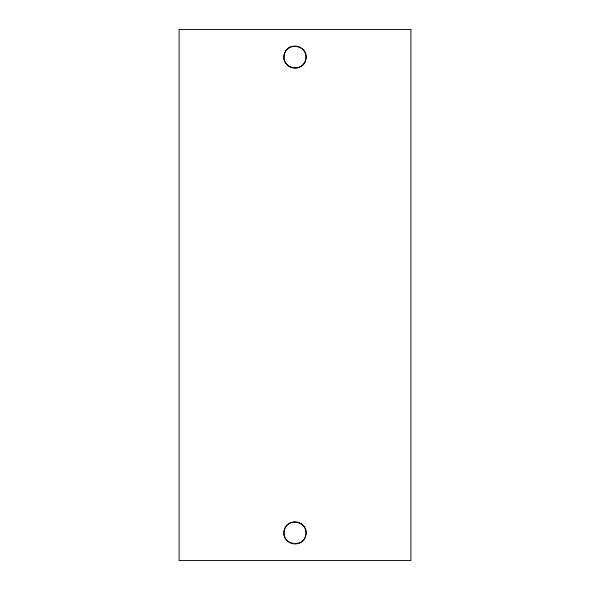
<?xml version="1.0" encoding="UTF-8"?>
<svg xmlns="http://www.w3.org/2000/svg" width="590" height="590" viewBox="0 0 590 590"><rect width="100%" height="100%" fill="white"/><g stroke="black" fill="none" stroke-linecap="round" stroke-linejoin="round"><path stroke-width="0.89" d="M284.166 54.973C280.84 68.801 303.695 73.278 305.834 59.221C309.16 45.401 286.305 40.924 284.166 54.973M284.166 530.779C280.84 544.6 303.695 549.076 305.834 535.027C309.16 521.199 286.305 516.722 284.166 530.779M410.913 29.5L179.087 29.5L179.087 560.5L410.913 560.5L410.913 29.5M289.483 542.461A11.04 11.04 0 0 0 306.04 532.903A11.04 11.04 0 0 0 289.483 523.337A11.04 11.04 0 0 0 289.483 542.461M289.483 66.663A11.04 11.04 0 0 0 306.04 57.097A11.04 11.04 0 0 0 289.483 47.539A11.04 11.04 0 0 0 289.483 66.663"/></g></svg>
